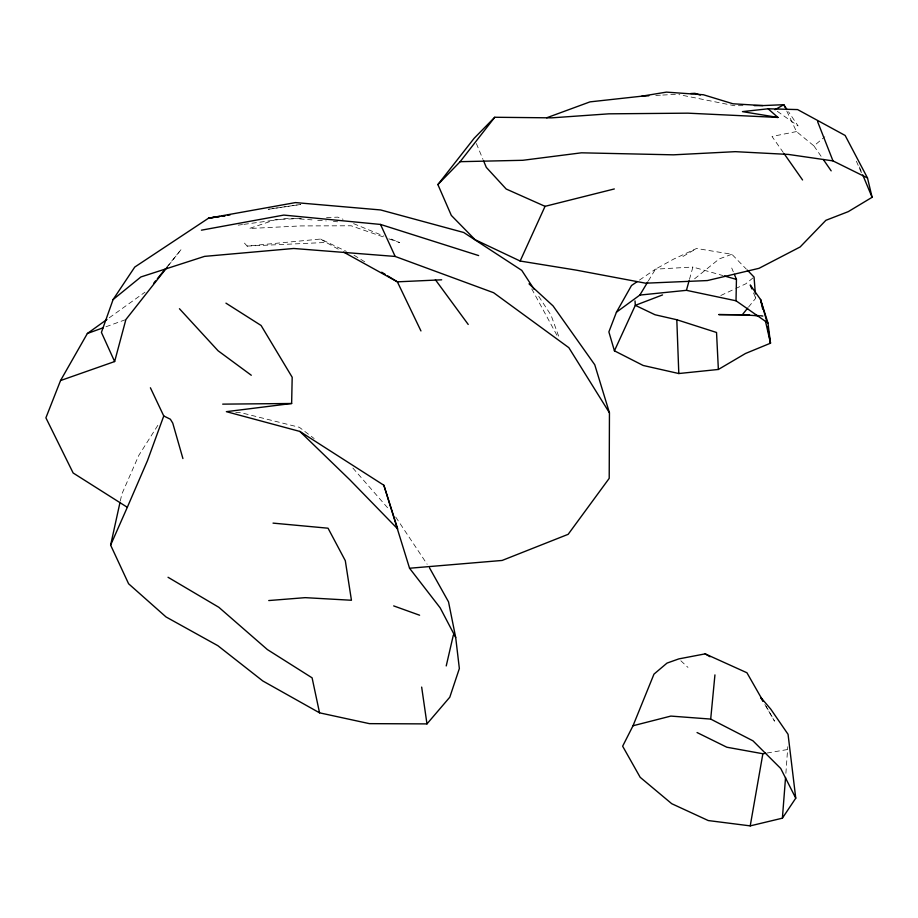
<?xml version="1.0" encoding="UTF-8"?>
<svg xmlns="http://www.w3.org/2000/svg" width="918" height="918" viewBox="0 0 918 918"><rect width="100%" height="100%" fill="white"/><g stroke="black" fill="none" stroke-linecap="round" stroke-linejoin="round"><path stroke-width="0.69" stroke-dasharray="4.59 3.44" d="M785.888 773.323L787.793 746.724M120.315 500.987L121.83 494.091L138.756 455.477L158.458 424.357M689.475 279.37L692.895 267.035L722.833 275.538M648.36 280.942L655.475 269.158L673.732 259.071L696.555 248.48L731.864 254.275L746.334 269.123M168.166 265.945L181.374 249.191L167.145 266.702M748.549 307.06L755.721 298.201L755.491 295.378M786.806 111.101L796.491 131.572L813.922 145.893L824.834 136.771M753.012 277.879L745.841 283.788L735.823 288.47M694.605 278.797L719.219 258.922L731.864 254.275M109.265 317.789L145.01 292.165M639.49 280.07L655.475 269.158L692.895 267.035M682.958 256.466L696.555 248.48M720.814 295.493L734.572 289.055M105.96 326.762L125.881 319.556M796.491 131.572L772.015 136.461L783.272 152.48M767.012 753.035L787.736 749.49M268.63 209.247L300.771 204.462L268.217 209.224M238.232 225.139L242.478 224.554M243.901 224.359L289.204 218.151L312.005 219.872M244.463 243.109L247.126 246.081L320.623 239.036L346.35 251.383M655.796 95.426L661.373 95.116M662.773 95.047L676.738 94.302M247.126 246.081L326.177 242.455L339.912 250.063M301.288 218.541L276.02 219.505L249.214 228.513L300.737 225.92L351.135 225.782L383.483 236.982M326.544 217.577L337.778 217.141L343.045 219.31M742.972 105.673L734.446 105.719L678.918 94.611M760.265 315.907L763.03 316.067M235.754 412.354L241.124 412.744L299.383 427.306L314.174 438.563M317.708 220.297L326.257 220.94M333.395 221.479L337.663 221.8M760.391 315.792L763.099 316.021M388.876 238.852L399.663 242.582L389.129 238.255M353.579 223.636L383.862 236.087M353.992 255.204L364.836 261.859M320.623 239.036L326.177 242.455M777.305 111.307L798.075 125.938L788.551 111.778M680.869 660.788L687.972 667.409M352.868 468.031L389.209 509.616M395.738 517.075L427.157 564.249M813.922 145.893L821.759 157.242M538.74 296.365L551.075 315.276L559.188 337.675M764.866 704.519L774.551 721.158L766.048 706.263M531.751 288.883L558.362 337.916M856.379 161.224L861.428 172.825M859.42 166.984L861.623 172.251M476.373 143.564L482.994 159.434M753.529 292.911L755.721 298.201M731.726 268.033L733.298 271.82"/><path stroke-width="1.38" d="M529.02 283.857L553.049 305.901L594.761 364.767L609.449 412.825L609.208 478.358L568.162 534.322L502.123 560.45L409.554 568.242L383.873 485.255L299.865 431.437L226.367 411.666L291.637 403.495L292.188 377.275L261.091 325.477L225.954 303.147M637.207 281.631L631.492 285.532L616.437 312.2L608.875 331.903L614.429 350.825L643.162 365.467L678.804 373.534L718.369 369.461L745.473 353.499L770.5 343.194L767.999 323.102L736.018 300.783L736.443 279.393L734.354 274.344M763.214 701.295L746.931 672.756L705.162 653.868L678.838 658.894L667.019 663.094L653.983 674.122L633.018 725.759L622.645 746.208L640.167 777.294L671.735 803.709L708.26 820.554L750.224 825.879L782.388 818.179L785.556 777.523M782.388 818.179L795.757 798.178L780.736 768.492L752.967 740.826L710.693 719.081L714.938 674.902M750.224 825.879L762.869 753.747L765.635 753.265M429.486 567.806L448.523 601.852L455.684 637.459L459.356 668.534L449.797 697.198L426.973 723.9L369.426 723.648L319.544 712.827L262.835 680.984L217.853 645.687L166.032 616.953L128.6 583.768L110.619 545.12L120.017 502.364M446.228 665.929L453.331 635.153M110.619 545.12L127.315 507.298L73.153 472.999L45.9 417.828L60.542 380.557L114.635 361.554L125.881 319.556L167.283 267.058M616.437 312.2L639.835 295.08L686.423 290.329L689.097 280.736M534.115 289.285L521.768 270.374L463.728 232.495L380.66 209.958L295.47 202.591L208.547 218.186L134.762 267.058L113.098 299.555L101.416 332.396L114.635 361.554M150.403 387.775L163.76 415.98L147.477 460.641L127.315 507.298M777.971 117.447L742.455 111.629L768.091 108.783L777.971 117.447L687.915 113.166L608.852 113.832L551.752 117.848L494.756 117.263L474.158 138.274L437.886 184.575L451.323 215.42L475.076 239.69L520.15 261.033L545.051 206.332L614.326 188.947M614.429 350.825L635.313 305.338L635.026 300.932M60.542 380.557L87.359 333.498L106.958 319.441M639.835 295.08L647.649 282.124M437.886 184.575L460.147 161.683L494.756 117.263M749.57 314.897L718.76 314.576L742.272 314.805L747.642 308.161M153.799 283.123L155.578 280.931M157.357 278.739L165.366 268.894M113.098 299.555L140.879 276.961L204.565 256.374L293.726 248.48L395.165 256.443L493.609 292.716L568.839 347.67L609.449 412.825M768.091 108.783L797.616 109.586L845.145 135.462L867.499 177.977L872.1 197.301L848.278 211.633L825.89 220.309L800.129 246.976L759.014 268.32L707.365 280.564L645.606 283.192L576.068 270.099L520.15 261.033M774.999 109.69L783.777 104.698L786.955 109.426M662.544 294.93L635.313 305.338L655.039 314.759L676.807 319.739L716.533 332.477L718.369 369.461M546.658 117.802L590.033 101.864L641.831 96.172L666.422 92.121L703.372 94.749L732.989 103.791L762.858 105.581L783.777 104.698L784.993 107.257M87.359 333.498L103.298 327.726M633.018 725.759L670.851 716.086L710.693 719.081M201.421 230.177L283.777 215.087L380.522 224.44L478.634 255.571M219.368 216.51L208.547 218.186L219.723 216.522M222.064 216.086L224.772 215.673M227.48 215.248L230.177 214.823M222.523 216.109L225.312 215.696M268.744 600.556L305.235 597.652L351.445 600.257L345.306 560.691L328.047 528.206L273.036 523.122M441.673 279.806L397.368 281.837L343.653 252.129M641.831 96.172L648.819 95.793M690.692 93.544L694.88 93.326L700.342 95.036M460.147 161.683L522.824 160.294L581.438 152.813L673.399 154.832L735.329 151.665L788.287 154.419L832.982 160.891L867.499 177.977M222.695 404.138L291.637 403.495M754.332 105.616L762.858 105.581M742.272 314.805L758.876 315.815M754.975 315.344L759.037 315.677M762.869 753.747L726.815 747.218L697.049 732.541M686.423 290.329L736.018 300.783M724.199 275.916L736.443 279.393M393.673 605.903L419.606 615.221M545.051 206.332L506.185 189.016L486.299 167.363L483.545 160.753M163.76 415.98L170.358 419.216L172.745 423.095L182.911 458.552M705.162 653.868L710.073 656.737M168.04 577.273L218.851 607.303L267.39 649.577L312.097 677.84L319.544 712.827M381.704 272.221L385.319 274.436M387.729 275.916L397.368 281.837L420.949 330.939M251.291 375.255L218.071 350.768L179.446 308.723M299.865 431.437L349.838 479.793L397.724 528.986L383.873 485.255M747.298 270.11L754.045 277.041L755.388 293.967M409.554 568.242L440.181 607.865L455.684 637.459M435.396 279.749L468.214 324.444M784.075 153.627L802.561 179.962M823.32 159.514L831.169 170.851M762.789 700.95L760.724 697.393L770.718 709.086L788.057 734.297L795.757 798.178M380.522 224.44L395.165 256.443M862.725 174.89L872.1 197.301M751.888 288.94L750.247 284.982L760.506 299.452L767.999 323.102M817.605 121.635L832.982 160.891M762.686 309.022L760.506 299.452L766.507 320.29M765.497 321.323L770.5 343.194L767.678 327.026M421.66 687.089L426.973 723.9M676.807 319.739L678.804 373.534"/></g></svg>
